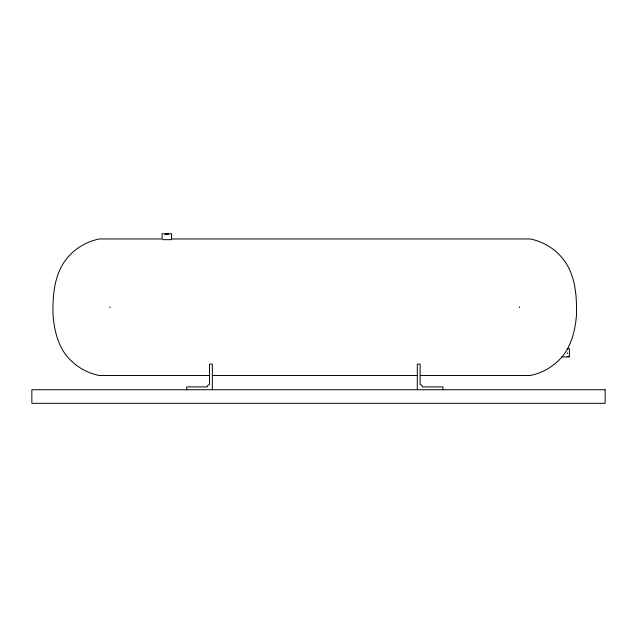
<?xml version="1.0" encoding="UTF-8"?>
<svg xmlns="http://www.w3.org/2000/svg" width="637" height="637" viewBox="0 0 637 637"><rect width="100%" height="100%" fill="white"/><g stroke="black" fill="none" stroke-linecap="round" stroke-linejoin="round"><path stroke-width="0.96" d="M163.462 233.683L162.077 233.683L162.077 238.963L99.468 238.963C87.253 241.296 75.938 247.849 67.833 257.292C54.145 273.066 52.545 295.329 53.022 315.267C54.432 331.861 58.763 349.387 71.487 361.06C79.187 368.425 89.005 373.497 99.468 375.519L209.485 375.519M170.167 233.683L171.56 233.683L171.56 238.963L530.032 238.963C542.246 241.296 553.561 247.849 561.667 257.292C575.354 273.066 576.955 295.329 576.477 315.267C575.068 331.861 570.736 349.387 558.012 361.06C550.312 368.425 540.495 373.497 530.032 375.519L420.141 375.519M165.556 233.835L168.072 233.835M164.935 233.938L168.694 233.938M164.33 234.09L169.307 234.09M162.714 239.671L171.393 239.671M567.678 348.606L569.367 348.606L569.367 356.903L561.882 356.903M567.384 349.084L567.352 349.578M567.352 356.433L569.367 356.433M212.336 375.519L417.299 375.519M567.352 352.755L567.352 353.71M519.577 306.843L519.577 307.639M442.898 389.74L442.898 386.898L422.387 386.898L421.766 385.274L420.141 384.652L420.141 364.133L417.299 364.133L417.299 389.74M212.336 389.74L212.336 364.133L209.485 364.133L209.485 384.652L207.861 385.274L207.24 386.898L186.729 386.898L186.729 389.74M109.922 306.843L109.922 307.639M605.15 389.74L31.85 389.74L31.85 403.317L605.15 403.317L605.15 389.74"/></g></svg>
